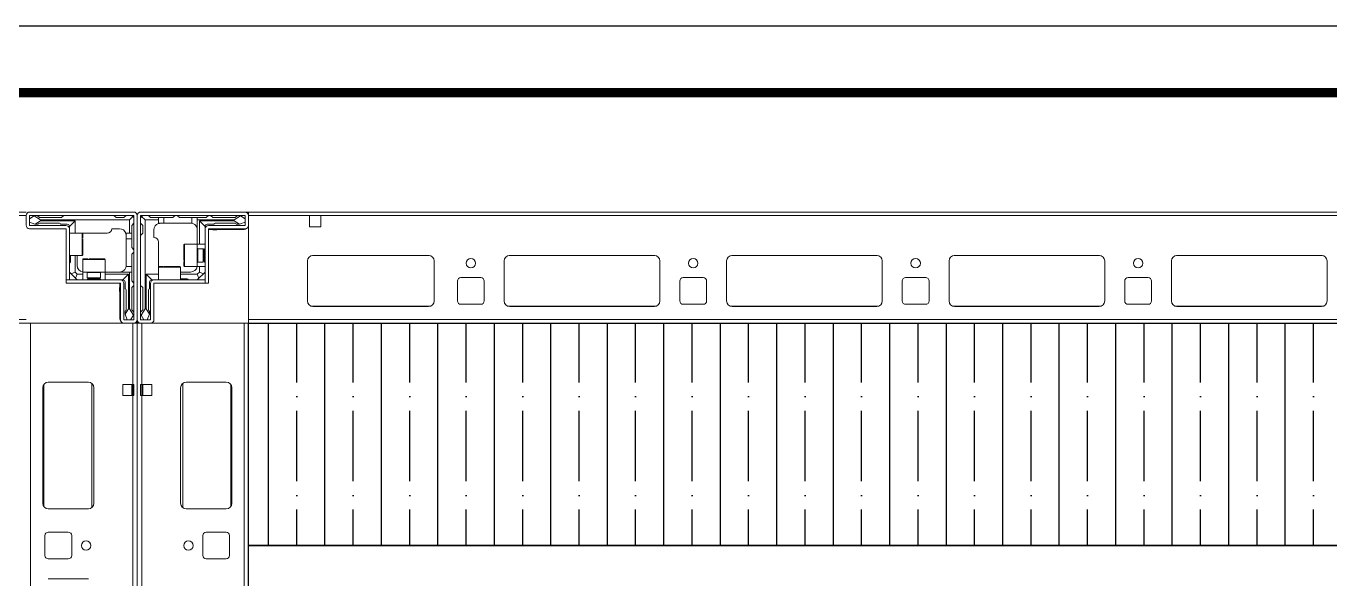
# Model space of a CAD drawing. Header units: millimetres. Extents: x -174 to 283928, y 1291 to 21053.
# Drawn here: x 10162 to 10748, y 20804 to 21053 of the extents above; entities that cross this region are included whole.
import ezdxf

# ---------------------------------------------------------------- set-up
doc = ezdxf.new("R2010")
doc.units = ezdxf.units.MM
doc.layers.add('0_Рамка', color=7, linetype='Continuous')
doc.styles.add('СПДС', font='isocpeur.ttf', dxfattribs={"width": 0.8, "height": 2.5})

# ---------------------------------------------------------------- blocks, each defined once
blk = doc.blocks.new('*U198')
at = {"color": 0, "linetype": 'Continuous', "lineweight": 15}
for p, q in [((48.4, 2200), (1.6, 2200)), ((50, 2199.92), (48.89, 2199.92)), ((950, 2200), (50, 2200)), ((50, 2200), (50, 2198.4)), ((50, 2198.4), (50, 2199.92)), ((998.4, 2200), (951.6, 2200)), ((0, 2198.4), (0, 2151.6)), ((1.5, 2198.4), (1.5, 2151.6)), ((2.5, 2194), (1.5, 2195)), ((48.4, 2198.5), (1.6, 2198.5)), ((1.94, 2198.06), (3.5, 2196.5)), ((2.5, 2190.5), (2.5, 2194)), ((3.5, 2196.5), (3.5, 2176.42)), ((9.5, 2196.5), (3.5, 2196.5)), ((5, 2198.5), (6, 2197.5)), ((6, 2197.5), (9.5, 2197.5)), ((9.5, 2197.5), (9.5, 2196.5)), ((9.5, 2197.5), (12, 2197.5)), ((9.5, 2194.83), (9.5, 2196.5)), ((12, 2195), (10.5, 2195)), ((12, 2197.5), (12, 2195)), ((16, 2197.5), (12, 2197.5)), ((24, 2195), (12, 2195)), ((17, 2198.5), (16, 2197.5)), ((19, 2197.5), (18, 2198.5)), ((24.5, 2197.5), (19, 2197.5)), ((24.5, 2194.96), (24.5, 2197.5)), ((24.5, 2197.5), (27, 2197.5)), ((27, 2196.5), (27, 2197.5)), ((31, 2197.5), (27, 2197.5)), ((27, 2185.5), (27, 2196.5)), ((43.5, 2196.5), (27, 2196.5)), ((28, 2185.5), (28, 2196)), ((28, 2196), (43.5, 2196)), ((30.5, 2193.5), (28, 2196)), ((30.5, 2192.4), (30.5, 2193.5)), ((31, 2197.5), (32, 2198.5)), ((34.5, 2194.5), (31.5, 2194.5)), ((32.1, 2194), (48.4, 2194)), ((33, 2198.5), (34, 2197.5)), ((34, 2197.5), (44, 2197.5)), ((44, 2195), (35, 2195)), ((46.37, 2198.28), (43.5, 2196.5)), ((43.5, 2196.5), (43.5, 2196)), ((43.5, 2196), (45.92, 2194.5)), ((44, 2197.5), (45, 2198.5)), ((44.5, 2194.5), (45.92, 2194.5)), ((45.92, 2194.5), (46, 2194.5)), ((46.37, 2198.28), (46, 2198.5)), ((46, 2194.5), (48.5, 2195.5)), ((48.5, 2197), (46.37, 2198.28)), ((48.5, 2194.1), (48.5, 2198.4)), ((50, 2198.4), (77.5, 2198.4)), ((50, 2198.4), (50, 2150)), ((50, 2194.1), (50, 2198.4)), ((82.5, 2198.4), (77.5, 2198.4)), ((77.5, 2198.4), (77.5, 2193.4)), ((77.5, 2193.4), (82.5, 2193.4)), ((82.5, 2198.4), (950, 2198.4)), ((82.5, 2193.4), (82.5, 2198.4)), ((950, 2198.4), (950, 2194.1)), ((951.5, 2198.4), (951.5, 2194.1)), ((953.63, 2198.28), (951.5, 2197)), ((951.5, 2195.5), (954, 2194.5)), ((998.4, 2198.5), (951.6, 2198.5)), ((951.6, 2194), (967.9, 2194)), ((954, 2198.5), (953.63, 2198.28)), ((956.5, 2196.5), (953.63, 2198.28)), ((954, 2194.5), (954.08, 2194.5)), ((954.08, 2194.5), (956.5, 2196)), ((954.08, 2194.5), (955.5, 2194.5)), ((955, 2198.5), (956, 2197.5)), ((956, 2197.5), (966, 2197.5)), ((965, 2195), (956, 2195)), ((956.5, 2196), (956.5, 2196.5)), ((976.42, 2196.5), (956.5, 2196.5)), ((956.5, 2196), (972, 2196)), ((968.5, 2194.5), (965.5, 2194.5)), ((966, 2197.5), (967, 2198.5)), ((969.5, 2193.5), (972, 2196)), ((969.5, 2192.4), (969.5, 2193.5)), ((972, 2196), (972, 2190.5)), ((996.5, 2196.5), (976.42, 2196.5)), ((989.5, 2198.5), (990.5, 2197.5)), ((990.5, 2197.5), (994, 2197.5)), ((994, 2197.5), (995, 2198.5)), ((998.06, 2198.06), (996.5, 2196.5)), ((996.5, 2190.5), (996.5, 2196.5)), ((998.5, 2195), (997.5, 2194)), ((997.5, 2194), (997.5, 2190.5)), ((998.5, 2151.6), (998.5, 2198.4)), ((1000, 2151.6), (1000, 2198.4)), ((1.5, 2189.5), (2.5, 2190.5)), ((7.5, 2192), (7.5, 2188.5)), ((30.5, 2168), (30.5, 2192.4)), ((32, 2192.4), (32, 2168)), ((32, 2192.17), (48, 2192.17)), ((32.1, 2192.5), (48.4, 2192.5)), ((34, 2192), (35.7, 2192)), ((951.6, 2192.5), (967.9, 2192.5)), ((968, 2169.51), (968, 2192.4)), ((969.5, 2192.4), (969.5, 2169.51)), ((975.2, 2190.5), (969.5, 2190.5)), ((975.2, 2180.5), (975.2, 2190.5)), ((976.42, 2190.5), (976, 2190.5)), ((976.42, 2190.5), (986.5, 2190.5)), ((992, 2192.5), (988.5, 2192.5)), ((994.83, 2190.5), (996.5, 2190.5)), ((995, 2188), (995, 2189.5)), ((997.5, 2188), (995, 2188)), ((995, 2176), (995, 2188)), ((997.5, 2190.5), (996.5, 2190.5)), ((997.5, 2190.5), (997.5, 2188)), ((997.5, 2184), (997.5, 2188)), ((9.5, 2176.42), (9.5, 2186.5)), ((27, 2185.5), (21.3, 2185.5)), ((21.3, 2185.5), (21.3, 2175.5)), ((30.5, 2185.5), (27, 2185.5)), ((27, 2175.5), (27, 2185.5)), ((29.61, 2183.5), (27.25, 2183.5)), ((27.25, 2183.5), (27.25, 2179)), ((30, 2182.95), (29.61, 2183.5)), ((29.61, 2177.5), (29.61, 2183.5)), ((30.39, 2183.5), (30, 2182.95)), ((30, 2182.62), (30, 2182.95)), ((30, 2178.05), (30, 2182.62)), ((30.5, 2183.5), (30.39, 2183.5)), ((30.39, 2177.5), (30.39, 2183.5)), ((998.5, 2183), (997.5, 2184)), ((997.5, 2181), (998.5, 2182)), ((997.5, 2175.5), (997.5, 2181)), ((3.5, 2176.42), (3.5, 2156.5)), ((9.5, 2176.42), (9.5, 2176)), ((9.5, 2175.2), (9.5, 2169.5)), ((19.5, 2175.2), (9.5, 2175.2)), ((19.5, 2169.5), (19.5, 2175.2)), ((21.3, 2175.5), (27, 2175.5)), ((27, 2175.5), (30.5, 2175.5)), ((27.25, 2179), (27.25, 2177.5)), ((27.25, 2177.5), (29.61, 2177.5)), ((28, 2173), (28, 2175.5)), ((29.61, 2177.5), (30, 2178.05)), ((30, 2178.05), (30.39, 2177.5)), ((30.39, 2177.5), (30.5, 2177.5)), ((76.5, 2178), (76.5, 2160)), ((78.78, 2180.49), (131.22, 2180.49)), ((131, 2180.5), (79, 2180.5)), ((133.5, 2160), (133.5, 2178)), ((165, 2160), (165, 2178)), ((167.28, 2180.49), (232.72, 2180.49)), ((167.5, 2180.5), (232.5, 2180.5)), ((235, 2178), (235, 2160)), ((265, 2160), (265, 2178)), ((267.28, 2180.49), (332.72, 2180.49)), ((267.5, 2180.5), (332.5, 2180.5)), ((335, 2178), (335, 2160)), ((365, 2160), (365, 2178)), ((367.28, 2180.49), (432.72, 2180.49)), ((367.5, 2180.5), (432.5, 2180.5)), ((435, 2178), (435, 2160)), ((465, 2160), (465, 2178)), ((467.28, 2180.49), (532.72, 2180.49)), ((467.5, 2180.5), (532.5, 2180.5)), ((535, 2178), (535, 2160)), ((969.5, 2180.5), (975.2, 2180.5)), ((970, 2177.5), (970, 2180.5)), ((972, 2180.5), (972, 2173)), ((973, 2176), (973, 2180.5)), ((975.5, 2178.7), (975.5, 2173)), ((985.5, 2178.7), (975.5, 2178.7)), ((985.5, 2173), (985.5, 2178.7)), ((994.96, 2175.5), (997.5, 2175.5)), ((997.5, 2175.5), (997.5, 2173)), ((4, 2172), (9.5, 2172)), ((4, 2156.5), (4, 2172)), ((6.5, 2169.5), (4, 2172)), ((7.6, 2169.5), (6.5, 2169.5)), ((7.6, 2169.5), (30.49, 2169.5)), ((24, 2173), (19.5, 2173)), ((19.5, 2172), (27, 2172)), ((22.5, 2170), (19.5, 2170)), ((27, 2172), (28, 2173)), ((27, 2172), (27.73, 2170.23)), ((27.73, 2170.23), (27, 2169.5)), ((27.73, 2170.23), (29.77, 2172.27)), ((29.77, 2172.27), (28, 2173)), ((30.5, 2173), (29.77, 2172.27)), ((30.49, 2168), (30.49, 2169.5)), ((145.5, 2170.5), (154.5, 2170.5)), ((245.5, 2170.5), (254.5, 2170.5)), ((345.5, 2170.5), (354.5, 2170.5)), ((445.5, 2170.5), (454.5, 2170.5)), ((968, 2169.51), (969.5, 2169.51)), ((968, 2169.5), (968, 2168)), ((968, 2169.5), (992.4, 2169.5)), ((970.23, 2172.27), (969.5, 2173)), ((972, 2173), (970.23, 2172.27)), ((970.23, 2172.27), (972.27, 2170.23)), ((972, 2173), (973, 2172)), ((972.27, 2170.23), (973, 2172)), ((973, 2169.5), (972.27, 2170.23)), ((973, 2172), (975.5, 2172)), ((975.5, 2173), (975.5, 2169.5)), ((975.5, 2173), (985.5, 2173)), ((977.5, 2172.75), (977.5, 2170.39)), ((979, 2172.75), (977.5, 2172.75)), ((977.5, 2170.39), (978.05, 2170)), ((977.5, 2170.39), (983.5, 2170.39)), ((978.05, 2170), (977.5, 2169.61)), ((977.5, 2169.61), (977.5, 2169.5)), ((977.5, 2169.61), (983.5, 2169.61)), ((978.05, 2170), (982.62, 2170)), ((983.5, 2172.75), (979, 2172.75)), ((982.62, 2170), (982.95, 2170)), ((982.95, 2170), (983.5, 2170.39)), ((983.5, 2169.61), (982.95, 2170)), ((983.5, 2170.39), (983.5, 2172.75)), ((983.5, 2169.5), (983.5, 2169.61)), ((985.5, 2169.5), (985.5, 2173)), ((985.5, 2173), (996.5, 2173)), ((985.5, 2172), (996, 2172)), ((992.4, 2169.5), (993.5, 2169.5)), ((993.5, 2169.5), (996, 2172)), ((996, 2172), (996, 2156.5)), ((996.5, 2156.5), (996.5, 2173)), ((996.5, 2173), (997.5, 2173)), ((997.5, 2169), (997.5, 2173)), ((2.5, 2166), (1.5, 2167)), ((2.5, 2156), (2.5, 2166)), ((5, 2165), (5, 2156)), ((5.5, 2168.5), (5.5, 2165.5)), ((6, 2151.6), (6, 2167.9)), ((7.5, 2151.6), (7.5, 2167.9)), ((30.49, 2168), (7.6, 2168)), ((30.5, 2168), (32, 2168)), ((144, 2160), (144, 2169)), ((156, 2169), (156, 2160)), ((244, 2160), (244, 2169)), ((256, 2169), (256, 2160)), ((344, 2160), (344, 2169)), ((356, 2169), (356, 2160)), ((444, 2160), (444, 2169)), ((456, 2169), (456, 2160)), ((992.4, 2168), (968, 2168)), ((992, 2166), (992, 2164.3)), ((992.17, 2168), (992.17, 2152)), ((992.5, 2167.9), (992.5, 2151.6)), ((994, 2167.9), (994, 2151.6)), ((994.5, 2165.5), (994.5, 2168.5)), ((995, 2156), (995, 2165)), ((997.5, 2169), (998.5, 2168)), ((998.5, 2167), (997.5, 2166)), ((997.5, 2166), (997.5, 2156)), ((131.7, 2157.6), (78.3, 2157.6)), ((79, 2157.5), (131, 2157.5)), ((154.5, 2158.5), (145.5, 2158.5)), ((233.2, 2157.6), (166.8, 2157.6)), ((232.5, 2157.5), (167.5, 2157.5)), ((254.5, 2158.5), (245.5, 2158.5)), ((333.2, 2157.6), (266.8, 2157.6)), ((332.5, 2157.5), (267.5, 2157.5)), ((354.5, 2158.5), (345.5, 2158.5)), ((433.2, 2157.6), (366.8, 2157.6)), ((432.5, 2157.5), (367.5, 2157.5)), ((454.5, 2158.5), (445.5, 2158.5)), ((533.2, 2157.6), (466.8, 2157.6)), ((532.5, 2157.5), (467.5, 2157.5)), ((1.5, 2155), (2.5, 2156)), ((1.5, 2154), (1.72, 2153.63)), ((3.5, 2156.5), (1.72, 2153.63)), ((1.72, 2153.63), (3, 2151.5)), ((4, 2156.5), (3.5, 2156.5)), ((5.5, 2154.08), (4, 2156.5)), ((4.5, 2151.5), (5.5, 2154)), ((5.5, 2154.08), (5.5, 2155.5)), ((5.5, 2154), (5.5, 2154.08)), ((996, 2156.5), (994.5, 2154.08)), ((994.5, 2155.5), (994.5, 2154.08)), ((994.5, 2154.08), (994.5, 2154)), ((994.5, 2154), (995.5, 2151.5)), ((996.5, 2156.5), (996, 2156.5)), ((998.28, 2153.63), (996.5, 2156.5)), ((997, 2151.5), (998.28, 2153.63)), ((997.5, 2156), (998.5, 2155)), ((998.28, 2153.63), (998.5, 2154)), ((0, 2150), (999.92, 2150)), ((1.6, 2151.5), (5.9, 2151.5)), ((1.6, 2150), (5.9, 2150)), ((950, 2151.6), (50, 2151.6)), ((994.1, 2151.5), (998.4, 2151.5)), ((994.1, 2150), (998.4, 2150)), ((998.4, 2150), (999.92, 2150)), ((999.92, 2150), (999.92, 2151.11))]:
    blk.add_line(p, q, dxfattribs=at)
at = {"color": 0, "linetype": 'Continuous', "lineweight": 0}
for p, q in [((0, 2198.4), (0, 50)), ((1000, 1.6), (1000, 2198.4)), ((0, 2150), (2, 2150)), ((2, 2150), (2, 2122.5)), ((2, 2150), (2, 50)), ((2, 2150), (48, 2150)), ((48, 2150), (48, 50)), ((48, 2150), (50, 2150)), ((50, 2150), (50, 1.6)), ((952, 2150), (950, 2150)), ((952, 50), (952, 2150)), ((998, 2150), (952, 2150)), ((998, 2122.5), (998, 2150)), ((998, 50), (998, 2150)), ((1000, 2150), (998, 2150)), ((1.5, 2122.5), (2, 2122.5)), ((1.5, 2117.5), (1.5, 2122.5)), ((6.5, 2122.5), (2, 2122.5)), ((2.5, 2122.5), (2.5, 2117.5)), ((6.5, 2117.5), (6.5, 2122.5)), ((20.5, 2123), (20.5, 2067)), ((40, 2123.5), (22, 2123.5)), ((42, 2122.5), (42, 2067.5)), ((958, 2067.5), (958, 2122.5)), ((978, 2123.5), (960, 2123.5)), ((979.5, 2067), (979.5, 2123)), ((998, 2122.5), (993.5, 2122.5)), ((993.5, 2122.5), (993.5, 2117.5)), ((997.5, 2117.5), (997.5, 2122.5)), ((998, 2122.5), (998.5, 2122.5)), ((998.5, 2122.5), (998.5, 2117.5)), ((2, 2117.5), (1.5, 2117.5)), ((2, 2117.5), (6.5, 2117.5)), ((19.5, 2121), (19.5, 2069)), ((42.5, 2069), (42.5, 2121)), ((957.5, 2121), (957.5, 2069)), ((980.5, 2069), (980.5, 2121)), ((993.5, 2117.5), (998, 2117.5)), ((998.5, 2117.5), (998, 2117.5)), ((22, 2066.5), (40, 2066.5)), ((960, 2066.5), (978, 2066.5)), ((29.5, 2054.5), (29.5, 2045.5)), ((40, 2056), (31, 2056)), ((41.5, 2045.5), (41.5, 2054.5)), ((958.5, 2054.5), (958.5, 2045.5)), ((969, 2056), (960, 2056)), ((970.5, 2045.5), (970.5, 2054.5)), ((31, 2044), (40, 2044)), ((960, 2044), (969, 2044)), ((978, 2035), (960, 2035))]:
    blk.add_line(p, q, dxfattribs=at)
at = {"color": 0, "linetype": 'Continuous', "lineweight": 15, "flags": 128}
for points in [[(975.38, 2190.44), (975.41, 2190.44), (976, 2190.5)], [(9.56, 2175.38), (9.56, 2175.41), (9.5, 2176)]]:
    blk.add_lwpolyline(points, dxfattribs=at)
at = {"color": 0, "linetype": 'Continuous', "lineweight": 15}
for centre in [(150, 2177), (250, 2177), (350, 2177), (450, 2177)]:
    blk.add_circle(centre, 2.12, dxfattribs=at)
at = {"color": 0, "linetype": 'Continuous', "lineweight": 0}
for centre in [(23, 2050), (977, 2050)]:
    blk.add_circle(centre, 2.13, dxfattribs=at)
at = {"color": 0, "linetype": 'Continuous', "lineweight": 15}
for centre, radius, start, end in [((1.6, 2198.4), 1.6, 90, 180), ((48.4, 2198.4), 1.6, 0, 90), ((951.6, 2198.4), 1.6, 90, 180), ((998.4, 2198.4), 1.6, 0, 90), ((1.6, 2198.4), 0.1, 90, 180), ((3, 2197), 1.5, 135, 180), ((3, 2197), 1.5, 90, 135), ((10.5, 2192), 3, 109.47122, 180), ((24, 2192), 3, 80.40593, 90), ((31.5, 2193.5), 1, 90, 180), ((32.1, 2192.4), 1.6, 90, 180), ((35, 2194.5), 0.5, 90, 180), ((44, 2194.5), 0.5, 0, 90), ((48, 2194.17), 2, 270, 340.5873), ((48.4, 2198.4), 0.1, 0, 90), ((48.4, 2194.1), 1.6, 270, 0), ((48.4, 2194.1), 0.1, 270, 0), ((951.6, 2194.1), 1.6, 180, 270), ((951.6, 2198.4), 0.1, 90, 180), ((951.6, 2194.1), 0.1, 180, 270), ((956, 2194.5), 0.5, 90, 180), ((965, 2194.5), 0.5, 0, 90), ((967.9, 2192.4), 1.6, 0, 90), ((968.5, 2193.5), 1, 0, 90), ((997, 2197), 1.5, 45, 90), ((997, 2197), 1.5, 0, 45), ((998.4, 2198.4), 0.1, 0, 90), ((7.5, 2186.5), 2, 0, 90), ((32.1, 2192.4), 0.1, 90, 180), ((967.9, 2192.4), 0.1, 0, 90), ((975.2, 2190.2), 0.3, 0, 90), ((986.5, 2192.5), 2, 270, 0), ((992, 2189.5), 3, 19.47122, 90), ((21.3, 2185.2), 0.3, 90, 180), ((27.25, 2183.75), 0.25, 180, 270), ((9.8, 2175.2), 0.3, 90, 180), ((19.2, 2175.2), 0.3, 0, 90), ((21.3, 2175.8), 0.3, 180, 270), ((24, 2176), 3, 270, 350.40593), ((27.25, 2177.25), 0.25, 90, 180), ((79, 2178), 2.5, 90, 180), ((131, 2178), 2.5, 0, 90), ((167.5, 2178), 2.5, 90, 180), ((232.5, 2178), 2.5, 0, 90), ((267.5, 2178), 2.5, 90, 180), ((332.5, 2178), 2.5, 0, 90), ((367.5, 2178), 2.5, 90, 180), ((432.5, 2178), 2.5, 0, 90), ((467.5, 2178), 2.5, 90, 180), ((532.5, 2178), 2.5, 0, 90), ((969.5, 2177.5), 0.5, 270, 0), ((976, 2176), 3, 180, 260.40593), ((975.2, 2180.8), 0.3, 270, 0), ((975.8, 2178.7), 0.3, 90, 180), ((985.2, 2178.7), 0.3, 0, 90), ((992, 2176), 3, 350.40593, 0), ((6.5, 2168.5), 1, 90, 180), ((7.6, 2167.9), 1.6, 90, 180), ((22.5, 2169.5), 0.5, 0, 90), ((145.5, 2169), 1.5, 90, 180), ((154.5, 2169), 1.5, 0, 90), ((245.5, 2169), 1.5, 90, 180), ((254.5, 2169), 1.5, 0, 90), ((345.5, 2169), 1.5, 90, 180), ((354.5, 2169), 1.5, 0, 90), ((445.5, 2169), 1.5, 90, 180), ((454.5, 2169), 1.5, 0, 90), ((977.25, 2172.75), 0.25, 0, 90), ((983.75, 2172.75), 0.25, 90, 180), ((992.4, 2167.9), 1.6, 0, 90), ((993.5, 2168.5), 1, 0, 90), ((5.5, 2165), 0.5, 90, 180), ((7.6, 2167.9), 0.1, 90, 180), ((992.4, 2167.9), 0.1, 0, 90), ((994.5, 2165), 0.5, 0, 90), ((79, 2160), 2.5, 180, 270), ((131, 2160), 2.5, 270, 0), ((145.5, 2160), 1.5, 180, 270), ((154.5, 2160), 1.5, 270, 0), ((167.5, 2160), 2.5, 180, 270), ((232.5, 2160), 2.5, 270, 0), ((245.5, 2160), 1.5, 180, 270), ((254.5, 2160), 1.5, 270, 0), ((267.5, 2160), 2.5, 180, 270), ((332.5, 2160), 2.5, 270, 0), ((345.5, 2160), 1.5, 180, 270), ((354.5, 2160), 1.5, 270, 0), ((367.5, 2160), 2.5, 180, 270), ((432.5, 2160), 2.5, 270, 0), ((445.5, 2160), 1.5, 180, 270), ((454.5, 2160), 1.5, 270, 0), ((467.5, 2160), 2.5, 180, 270), ((532.5, 2160), 2.5, 270, 0), ((5.5, 2156), 0.5, 180, 270), ((994.17, 2152), 2, 180, 250.5873), ((994.5, 2156), 0.5, 270, 0), ((1.6, 2151.6), 1.6, 180, 270), ((1.6, 2151.6), 0.1, 180, 270), ((5.9, 2151.6), 0.1, 270, 0), ((5.9, 2151.6), 1.6, 270, 0), ((994.1, 2151.6), 1.6, 180, 270), ((994.1, 2151.6), 0.1, 180, 270), ((998.4, 2151.6), 1.6, 270, 0), ((998.4, 2151.6), 0.1, 270, 0)]:
    blk.add_arc(centre, radius, start, end, dxfattribs=at)
at = {"color": 0, "linetype": 'Continuous', "lineweight": 0}
for centre, radius, start, end in [((22, 2121), 2.5, 90, 180), ((40, 2121), 2.5, 0, 90), ((960, 2121), 2.5, 90, 180), ((978, 2121), 2.5, 0, 90), ((22, 2069), 2.5, 180, 270), ((40, 2069), 2.5, 270, 0), ((960, 2069), 2.5, 180, 270), ((978, 2069), 2.5, 270, 0), ((31, 2054.5), 1.5, 90, 180), ((40, 2054.5), 1.5, 0, 90), ((960, 2054.5), 1.5, 90, 180), ((969, 2054.5), 1.5, 0, 90), ((31, 2045.5), 1.5, 180, 270), ((40, 2045.5), 1.5, 270, 0), ((960, 2045.5), 1.5, 180, 270), ((969, 2045.5), 1.5, 270, 0)]:
    blk.add_arc(centre, radius, start, end, dxfattribs=at)
at = {"color": 0, "linetype": 'Continuous', "lineweight": 15}
for points, knots in [([(9.5, 2194.83), (9.53, 2194.84), (9.58, 2194.86), (9.96, 2194.97), (10.33, 2194.99), (10.5, 2195)], [0, 0, 0, 0, 0.355487, 0.710372, 1, 1, 1, 1]), ([(24.5, 2194.96), (24.75, 2194.9), (25.24, 2194.78), (25.94, 2194.33), (26.61, 2193.61), (26.94, 2192.77), (27, 2192.19), (27, 2192), (27, 2192)], [0, 0, 0, 0, 0.151472, 0.302029, 0.529853, 0.843574, 0.997803, 1, 1, 1, 1]), ([(975.5, 2188.2), (975.5, 2188.27), (975.5, 2188.85), (975.5, 2189.65), (975.5, 2190.19), (975.5, 2190.19), (975.5, 2190.19)], [0, 0, 0, 0, 0.055082, 0.427343, 0.799605, 1, 1, 1, 1]), ([(975.5, 2180.81), (975.5, 2180.81), (975.5, 2180.81), (975.5, 2181.34), (975.5, 2182.33), (975.5, 2183.37), (975.5, 2184.28), (975.5, 2185.23), (975.5, 2186.47), (975.5, 2187.31), (975.5, 2187.85)], [0, 0, 0, 0, 0.094203, 0.269199, 0.444194, 0.538397, 0.634599, 0.730801, 0.825005, 1, 1, 1, 1]), ([(994.83, 2190.5), (994.84, 2190.47), (994.86, 2190.42), (994.97, 2190.04), (994.99, 2189.67), (995, 2189.5)], [0, 0, 0, 0, 0.355487, 0.710372, 1, 1, 1, 1]), ([(21, 2185.19), (21, 2185.19), (21, 2185.19), (21, 2184.66), (21, 2183.67), (21, 2182.63), (21, 2181.72), (21, 2180.77), (21, 2179.53), (21, 2178.69), (21, 2178.15)], [0, 0, 0, 0, 0.094203, 0.269199, 0.444194, 0.538397, 0.634599, 0.730801, 0.825005, 1, 1, 1, 1]), ([(11.8, 2175.5), (11.73, 2175.5), (11.15, 2175.5), (10.35, 2175.5), (9.81, 2175.5), (9.81, 2175.5), (9.81, 2175.5)], [0, 0, 0, 0, 0.055082, 0.427343, 0.799605, 1, 1, 1, 1]), ([(19.19, 2175.5), (19.19, 2175.5), (19.19, 2175.5), (18.66, 2175.5), (17.67, 2175.5), (16.63, 2175.5), (15.72, 2175.5), (14.77, 2175.5), (13.53, 2175.5), (12.69, 2175.5), (12.15, 2175.5)], [0, 0, 0, 0, 0.094203, 0.269199, 0.444194, 0.538397, 0.634599, 0.730801, 0.825005, 1, 1, 1, 1]), ([(21, 2177.8), (21, 2177.73), (21, 2177.15), (21, 2176.35), (21, 2175.81), (21, 2175.81), (21, 2175.81)], [0, 0, 0, 0, 0.055082, 0.427343, 0.799605, 1, 1, 1, 1]), ([(977.8, 2179), (977.73, 2179), (977.15, 2179), (976.35, 2179), (975.81, 2179), (975.81, 2179), (975.81, 2179)], [0, 0, 0, 0, 0.055082, 0.427343, 0.799605, 1, 1, 1, 1]), ([(985.19, 2179), (985.19, 2179), (985.19, 2179), (984.66, 2179), (983.67, 2179), (982.63, 2179), (981.72, 2179), (980.77, 2179), (979.53, 2179), (978.69, 2179), (978.15, 2179)], [0, 0, 0, 0, 0.094203, 0.269199, 0.444194, 0.538397, 0.634599, 0.730801, 0.825005, 1, 1, 1, 1]), ([(994.96, 2175.5), (994.9, 2175.25), (994.78, 2174.76), (994.33, 2174.06), (993.61, 2173.39), (992.77, 2173.06), (992.19, 2173), (992, 2173), (992, 2173)], [0, 0, 0, 0, 0.151472, 0.302029, 0.529853, 0.843574, 0.997803, 1, 1, 1, 1])]:
    blk.add_open_spline(points, degree=3, knots=knots, dxfattribs=at)
blk = doc.blocks.new('*U200')
blk.add_wipeout([(0, 30), (900, 30), (900, -70), (0, -70)])
at = {"true_color": 0x2776bb}
h = blk.add_hatch(dxfattribs=at)
h.set_pattern_fill('ANSI35', color=152, scale=4, angle=45)
h.set_pattern_definition([(90, (-6086.77, 1366.27), (-25.4, 0), []), (90, (-6074.07, 1378.97), (-25.4, 0), [31.75, -6.35, 0, -6.35])])
h.paths.add_polyline_path([(900, -70), (900, 30), (0, 30), (0, -70)])
blk.add_lwpolyline([(0, 30), (900, 30), (900, -70), (0, -70), (0, 30)])
blk = doc.blocks.new('*U202')
at = {"layer": '0_Рамка', "const_width": 0.7}
blk.add_lwpolyline([(20, 5), (589, 5), (589, 415), (20, 415)], close=True, dxfattribs=at)
at = {"layer": 'Defpoints'}
blk.add_lwpolyline([(0, 0), (594, 0), (594, 420), (0, 420)], close=True, dxfattribs=at)
at = {"layer": '0_Рамка', "style": 'СПДС', "width": 0.8}
blk.add_attdef('ФОРМАТ', (571, 1.5), '', height=2.5, dxfattribs=at)

msp = doc.modelspace()

# ---------------------------------------------------------------- linework, layer by layer
at = {"layer": 'Defpoints', "color": 6}
msp.add_lwpolyline([(11101.853, 20789.172), (10261.853, 20789.172), (10261.853, 20819.172), (11101.853, 20819.172)], close=True, dxfattribs=at)

# ---------------------------------------------------------------- block references
for p in [(9211.853, 18769.172), (10211.853, 18769.172)]:
    msp.add_blockref('*U198', p)

# ---------------------------------------------------------------- next in the draw order: block references
msp.add_blockref('*U200', (10261.853, 20889.172))

# ---------------------------------------------------------------- next in the draw order: block references
at = {"layer": '0_Рамка', "xscale": 6, "yscale": 6, "zscale": 6}
msp.add_blockref('*U202', (8955.164, 18532.812), dxfattribs=at)

doc.saveas('drawing.dxf')
